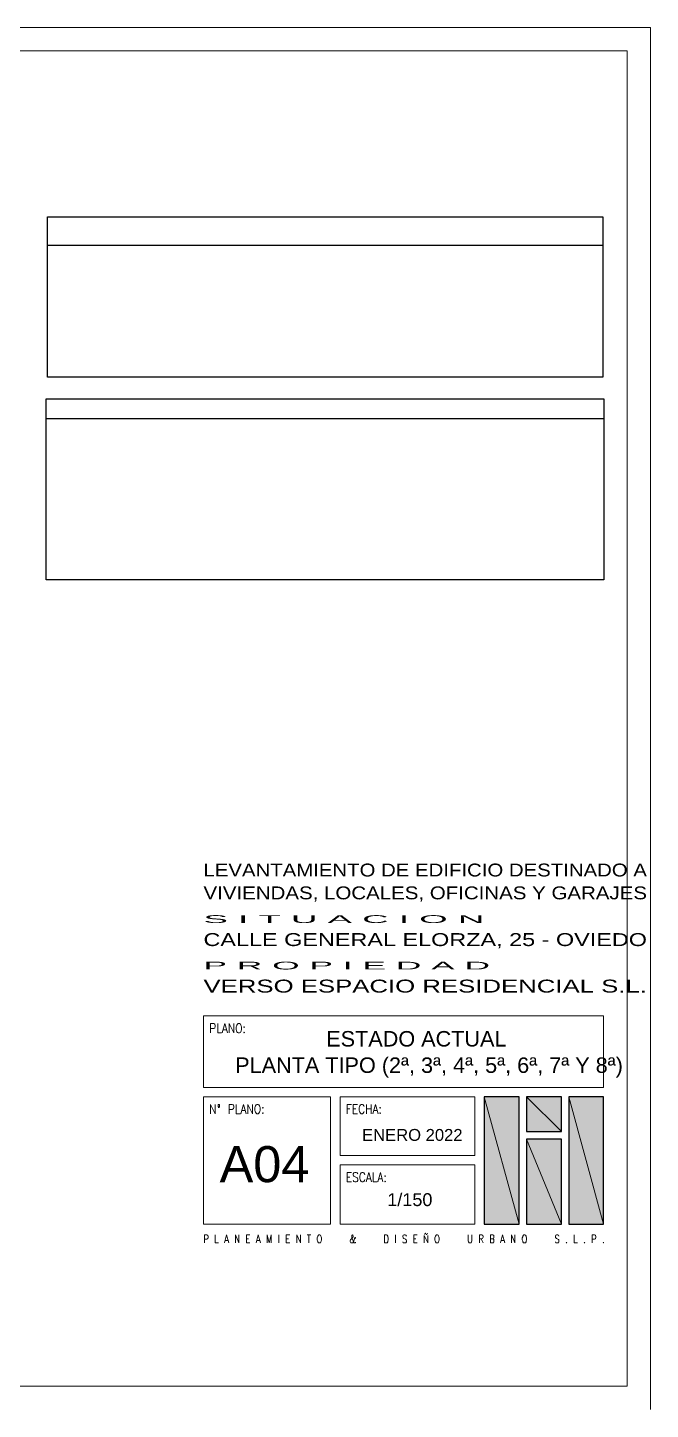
# Model space of a CAD drawing. Header units: millimetres. Extents: x 158 to 1000, y 519 to 900.
# Drawn here: x 618.1 to 751.9, y 601.6 to 898.5 of the extents above; entities that cross this region are included whole.
import ezdxf

# ---------------------------------------------------------------- set-up
doc = ezdxf.new("R2010")
doc.units = ezdxf.units.MM
doc.layers.get('0').update_dxf_attribs({"lineweight": 25})
doc.styles.add('textstyle3', font='Arial.ttf')
doc.styles.add('textstyle4', font='Arial.ttf', dxfattribs={"width": 1.129883})
doc.styles.add('textstyle5', font='Arial.ttf', dxfattribs={"width": 1.135742})
doc.styles.add('textstyle6', font='Arial.ttf', dxfattribs={"width": 3.387695})
doc.styles.add('textstyle7', font='Arial.ttf', dxfattribs={"width": 1.298828})
doc.styles.add('textstyle8', font='Arial.ttf', dxfattribs={"width": 3.267578})
doc.styles.add('textstyle9', font='Arial.ttf', dxfattribs={"width": 1.428711})
picture_1 = doc.add_image_def('image1.png', size_in_pixel=(1887, 67))
picture_2 = doc.add_image_def('image2.png', size_in_pixel=(1887, 546))
picture_3 = doc.add_image_def('image3.png', size_in_pixel=(1879, 447))
picture_4 = doc.add_image_def('image4.png', size_in_pixel=(1879, 96))

msp = doc.modelspace()

# ---------------------------------------------------------------- hatches: boundary and pattern name
at = {"true_color": 0x94b5e0, "transparency": 33554560}
h = msp.add_hatch(color=151, dxfattribs=at)
h.paths.add_polyline_path([(723.73, 668.74), (716.2, 668.74), (723.73, 641.39)], flags=0)
h.paths.add_polyline_path([(716.2, 668.74), (723.73, 641.39), (716.2, 641.39)], flags=0)
at = {"true_color": 0xf7d417, "transparency": 33554560}
h = msp.add_hatch(color=40, dxfattribs=at)
h.paths.add_polyline_path([(732.83, 668.74), (725.3, 668.74), (732.83, 661.25)], flags=0)
h.paths.add_polyline_path([(725.3, 668.74), (732.83, 661.25), (725.3, 661.25)], flags=0)
at = {"true_color": 0x002469, "transparency": 33554560}
h = msp.add_hatch(color=166, dxfattribs=at)
h.paths.add_polyline_path([(741.89, 668.74), (734.4, 668.74), (741.89, 641.39)], flags=0)
h.paths.add_polyline_path([(734.4, 668.74), (741.89, 641.39), (734.4, 641.39)], flags=0)
at = {"true_color": 0x5a5a5a, "transparency": 33554560}
h = msp.add_hatch(color=251, dxfattribs=at)
h.paths.add_polyline_path([(732.83, 659.64), (725.3, 659.64), (732.83, 641.39)], flags=0)
h.paths.add_polyline_path([(725.3, 659.64), (732.83, 641.39), (725.3, 641.39)], flags=0)

# ---------------------------------------------------------------- linework, layer by layer
at = {"color": 8, "lineweight": 0}
for p, q in [((751.92, 898.48), (157.99, 898.48)), ((751.92, 601.56), (751.92, 898.48))]:
    msp.add_line(p, q, dxfattribs=at)
at = {"color": 18, "lineweight": 18, "true_color": 0x000000, "flags": 128}
msp.add_lwpolyline([(182.96, 606.55), (746.93, 606.55), (746.93, 893.49), (182.96, 893.49), (182.96, 606.55)], dxfattribs=at)
at = {"color": 18, "lineweight": 5, "true_color": 0x000000, "flags": 128}
for points in [[(655.91, 686.1), (741.89, 686.1), (741.89, 670.73), (655.91, 670.73), (655.91, 686.1)], [(657.44, 682.46), (657.44, 684.45), (658.11, 684.45), (658.33, 684.36), (658.37, 684.23), (658.45, 684.06), (658.45, 683.77), (658.37, 683.6), (658.33, 683.47), (658.11, 683.39), (657.44, 683.39)], [(658.96, 684.45), (658.96, 682.46), (659.81, 682.46)], [(659.93, 682.46), (660.53, 684.45), (661.08, 682.46)], [(660.19, 683.09), (660.87, 683.09)], [(661.46, 682.46), (661.46, 684.45), (662.43, 682.46), (662.43, 684.45)], [(663.36, 684.45), (663.24, 684.36), (663.11, 684.15), (663.02, 683.98), (662.94, 683.68), (662.94, 683.22), (663.02, 682.92), (663.11, 682.71), (663.24, 682.54), (663.36, 682.46), (663.66, 682.46), (663.83, 682.54), (663.96, 682.71), (664.04, 682.92), (664.08, 683.22), (664.08, 683.68), (664.04, 683.98), (663.96, 684.15), (663.83, 684.36), (663.66, 684.45), (663.36, 684.45)], [(664.68, 683.77), (664.59, 683.68), (664.68, 683.6), (664.72, 683.68), (664.68, 683.77)], [(664.68, 682.63), (664.59, 682.54), (664.68, 682.46), (664.72, 682.54), (664.68, 682.63)], [(655.91, 668.74), (683.22, 668.74), (683.22, 641.39), (655.91, 641.39), (655.91, 668.74)], [(714.21, 668.74), (685.25, 668.74), (685.25, 656.08), (714.21, 656.08), (714.21, 668.74)], [(657.44, 665.1), (657.44, 667.09), (658.45, 665.1), (658.45, 667.09)], [(659.26, 667.09), (659.17, 667.09), (659.09, 667.05), (659.05, 667), (659.05, 666.88), (659.05, 666.75), (659.05, 666.62), (659.09, 666.58), (659.17, 666.54), (659.26, 666.54), (659.3, 666.58), (659.34, 666.62), (659.38, 666.75), (659.38, 666.88), (659.34, 667), (659.3, 667.05), (659.26, 667.09)], [(659.05, 666.41), (659.38, 666.41)], [(661.46, 665.1), (661.46, 667.09), (662.09, 667.09), (662.31, 667), (662.39, 666.92), (662.43, 666.71), (662.43, 666.41), (662.39, 666.24), (662.31, 666.16), (662.09, 666.03), (661.46, 666.03)], [(662.94, 667.09), (662.94, 665.1), (663.83, 665.1)], [(663.96, 665.1), (664.51, 667.09), (665.1, 665.1)], [(664.17, 665.78), (664.89, 665.78)], [(665.44, 665.1), (665.44, 667.09), (666.45, 665.1), (666.45, 667.09)], [(667.39, 667.09), (667.26, 667), (667.09, 666.79), (667, 666.62), (666.96, 666.33), (666.96, 665.86), (667, 665.56), (667.09, 665.4), (667.26, 665.18), (667.39, 665.1), (667.68, 665.1), (667.81, 665.18), (667.94, 665.4), (668.02, 665.56), (668.1, 665.86), (668.1, 666.33), (668.02, 666.62), (667.94, 666.79), (667.81, 667), (667.68, 667.09), (667.39, 667.09)], [(668.66, 666.41), (668.61, 666.33), (668.66, 666.24), (668.74, 666.33), (668.66, 666.41)], [(668.66, 665.27), (668.61, 665.18), (668.66, 665.1), (668.74, 665.18), (668.66, 665.27)], [(686.77, 665.1), (686.77, 667.09), (687.71, 667.09)], [(686.77, 666.16), (687.37, 666.16)], [(688.09, 665.1), (688.09, 667.09), (689.02, 667.09)], [(688.09, 666.16), (688.64, 666.16)], [(690.41, 666.62), (690.37, 666.79), (690.2, 667), (690.08, 667.09), (689.78, 667.09), (689.65, 667), (689.48, 666.79), (689.44, 666.62), (689.36, 666.33), (689.36, 665.86), (689.44, 665.56), (689.48, 665.4), (689.65, 665.18), (689.78, 665.1), (690.08, 665.1), (690.2, 665.18), (690.37, 665.4), (690.41, 665.56)], [(690.92, 667.09), (690.92, 665.1)], [(690.92, 666.16), (691.94, 666.16)], [(691.94, 667.09), (691.94, 665.1)], [(692.28, 665.1), (692.87, 667.09), (693.42, 665.1)], [(692.49, 665.78), (693.21, 665.78)], [(693.84, 666.41), (693.8, 666.33), (693.84, 666.24), (693.93, 666.33), (693.84, 666.41)], [(693.84, 665.27), (693.8, 665.18), (693.84, 665.1), (693.93, 665.18), (693.84, 665.27)], [(688.09, 665.1), (689.02, 665.1)], [(714.21, 654.09), (685.25, 654.09), (685.25, 641.39), (714.21, 641.39), (714.21, 654.09)], [(686.77, 650.45), (686.77, 652.44), (687.71, 652.44)], [(686.77, 651.47), (687.37, 651.47)], [(686.77, 650.45), (687.71, 650.45)], [(689.06, 652.15), (688.93, 652.36), (688.72, 652.44), (688.42, 652.44), (688.21, 652.36), (688.09, 652.15), (688.09, 651.98), (688.13, 651.76), (688.21, 651.68), (688.34, 651.59), (688.81, 651.38), (688.93, 651.3), (689.02, 651.21), (689.06, 651), (689.06, 650.71), (688.93, 650.54), (688.72, 650.45), (688.42, 650.45), (688.21, 650.54), (688.09, 650.71)], [(690.58, 651.98), (690.5, 652.15), (690.37, 652.36), (690.2, 652.44), (689.95, 652.44), (689.78, 652.36), (689.65, 652.15), (689.57, 651.98), (689.48, 651.68), (689.48, 651.21), (689.57, 650.92), (689.65, 650.71), (689.78, 650.54), (689.95, 650.45), (690.2, 650.45), (690.37, 650.54), (690.5, 650.71), (690.58, 650.92)], [(690.84, 650.45), (691.43, 652.44), (691.98, 650.45)], [(691.09, 651.09), (691.77, 651.09)], [(692.36, 652.44), (692.36, 650.45), (693.21, 650.45)], [(693.34, 650.45), (693.93, 652.44), (694.48, 650.45)], [(693.59, 651.09), (694.27, 651.09)], [(694.94, 651.76), (694.86, 651.68), (694.94, 651.59), (694.99, 651.68), (694.94, 651.76)], [(694.94, 650.62), (694.86, 650.54), (694.94, 650.45), (694.99, 650.54), (694.94, 650.62)], [(656.12, 637.33), (656.12, 639.06), (656.63, 639.06), (656.8, 638.98), (656.84, 638.89), (656.89, 638.73), (656.89, 638.47), (656.84, 638.3), (656.8, 638.22), (656.63, 638.13), (656.12, 638.13)], [(658.45, 639.06), (658.45, 637.33), (659.13, 637.33)], [(660.44, 637.33), (660.87, 639.06), (661.33, 637.33)], [(662.77, 637.33), (662.77, 639.06), (663.53, 637.33), (663.53, 639.06)], [(665.18, 637.33), (665.18, 639.06), (665.9, 639.06)], [(667.22, 637.33), (667.68, 639.06), (668.15, 637.33)], [(669.59, 637.33), (669.59, 639.06), (670.01, 637.33), (670.48, 639.06), (670.48, 637.33)], [(672.08, 639.06), (672.08, 637.33)], [(673.69, 637.33), (673.69, 639.06), (674.45, 639.06)], [(675.94, 637.33), (675.94, 639.06), (676.74, 637.33), (676.74, 639.06)], [(678.18, 639.06), (678.94, 639.06)], [(678.56, 639.06), (678.56, 637.33)], [(680.68, 639.06), (680.59, 638.98), (680.47, 638.81), (680.42, 638.64), (680.34, 638.39), (680.34, 637.96), (680.42, 637.71), (680.47, 637.54), (680.59, 637.37), (680.68, 637.33), (680.93, 637.33), (681.02, 637.37), (681.14, 637.54), (681.19, 637.71), (681.27, 637.96), (681.27, 638.39), (681.19, 638.64), (681.14, 638.81), (681.02, 638.98), (680.93, 639.06), (680.68, 639.06)], [(688.55, 638.3), (688.55, 638.39), (688.51, 638.47), (688.47, 638.47), (688.38, 638.39), (688.34, 638.22), (688.21, 637.79), (688.13, 637.54), (688, 637.37), (687.92, 637.33), (687.66, 637.33), (687.58, 637.37), (687.49, 637.46), (687.45, 637.62), (687.45, 637.79), (687.49, 637.96), (687.58, 638.05), (687.96, 638.39), (688, 638.47), (688.04, 638.64), (688.04, 638.81), (688, 638.98), (687.92, 639.06), (687.79, 638.98), (687.75, 638.81), (687.75, 638.64), (687.79, 638.39), (687.92, 638.13), (688.17, 637.54), (688.3, 637.37), (688.38, 637.33), (688.51, 637.33), (688.55, 637.37), (688.55, 637.46)], [(694.82, 637.33), (694.82, 639.06), (695.2, 639.06), (695.37, 638.98), (695.49, 638.81), (695.54, 638.64), (695.62, 638.39), (695.62, 637.96), (695.54, 637.71), (695.49, 637.54), (695.37, 637.37), (695.2, 637.33), (694.82, 637.33)], [(697.19, 639.06), (697.19, 637.33)], [(699.52, 638.81), (699.39, 638.98), (699.22, 639.06), (699.01, 639.06), (698.84, 638.98), (698.71, 638.81), (698.71, 638.64), (698.8, 638.47), (698.84, 638.39), (698.97, 638.3), (699.3, 638.13), (699.39, 638.05), (699.47, 637.96), (699.52, 637.79), (699.52, 637.54), (699.39, 637.37), (699.22, 637.33), (699.01, 637.33), (698.84, 637.37), (698.71, 637.54)], [(701.08, 637.33), (701.08, 639.06), (701.8, 639.06)], [(703.33, 637.33), (703.33, 638.89), (704.09, 637.33), (704.09, 638.89)], [(703.37, 639.15), (703.54, 639.4), (703.58, 639.4), (703.79, 639.15), (703.88, 639.15), (704.05, 639.4)], [(705.99, 639.06), (705.87, 638.98), (705.78, 638.81), (705.7, 638.64), (705.65, 638.39), (705.65, 637.96), (705.7, 637.71), (705.78, 637.54), (705.87, 637.37), (705.99, 637.33), (706.2, 637.33), (706.33, 637.37), (706.42, 637.54), (706.5, 637.71), (706.54, 637.96), (706.54, 638.39), (706.5, 638.64), (706.42, 638.81), (706.33, 638.98), (706.2, 639.06), (705.99, 639.06)], [(712.81, 639.06), (712.81, 637.79), (712.85, 637.54), (712.98, 637.37), (713.15, 637.33), (713.23, 637.33), (713.4, 637.37), (713.53, 637.54), (713.57, 637.79), (713.57, 639.06)], [(715.22, 637.33), (715.22, 639.06), (715.69, 639.06), (715.86, 638.98), (715.94, 638.89), (715.98, 638.73), (715.98, 638.56), (715.94, 638.39), (715.86, 638.3), (715.69, 638.22), (715.22, 638.22)], [(718.06, 638.22), (718.23, 638.13), (718.27, 638.05), (718.31, 637.88), (718.31, 637.62), (718.27, 637.46), (718.23, 637.37), (718.06, 637.33), (717.55, 637.33), (717.55, 639.06), (718.06, 639.06), (718.23, 638.98), (718.27, 638.89), (718.31, 638.73), (718.31, 638.56), (718.27, 638.39), (718.23, 638.3), (718.06, 638.22), (717.55, 638.22)], [(719.71, 637.33), (720.17, 639.06), (720.64, 637.33)], [(722.08, 637.33), (722.08, 639.06), (722.84, 637.33), (722.84, 639.06)], [(724.75, 639.06), (724.66, 638.98), (724.54, 638.81), (724.49, 638.64), (724.41, 638.39), (724.41, 637.96), (724.49, 637.71), (724.54, 637.54), (724.66, 637.37), (724.75, 637.33), (724.96, 637.33), (725.09, 637.37), (725.21, 637.54), (725.25, 637.71), (725.3, 637.96), (725.3, 638.39), (725.25, 638.64), (725.21, 638.81), (725.09, 638.98), (724.96, 639.06), (724.75, 639.06)], [(732.28, 638.81), (732.2, 638.98), (732.03, 639.06), (731.77, 639.06), (731.6, 638.98), (731.52, 638.81), (731.52, 638.64), (731.56, 638.47), (731.6, 638.39), (731.73, 638.3), (732.07, 638.13), (732.2, 638.05), (732.24, 637.96), (732.28, 637.79), (732.28, 637.54), (732.2, 637.37), (732.03, 637.33), (731.77, 637.33), (731.6, 637.37), (731.52, 637.54)], [(735.58, 639.06), (735.58, 637.33), (736.26, 637.33)], [(739.44, 637.33), (739.44, 639.06), (739.94, 639.06), (740.11, 638.98), (740.16, 638.89), (740.24, 638.73), (740.24, 638.47), (740.16, 638.3), (740.11, 638.22), (739.94, 638.13), (739.44, 638.13)], [(660.57, 637.88), (661.16, 637.88)], [(665.18, 638.22), (665.61, 638.22)], [(665.18, 637.33), (665.9, 637.33)], [(667.39, 637.88), (667.98, 637.88)], [(673.69, 638.22), (674.16, 638.22)], [(673.69, 637.33), (674.45, 637.33)], [(701.08, 638.22), (701.51, 638.22)], [(701.08, 637.33), (701.8, 637.33)], [(715.6, 638.22), (715.98, 637.33)], [(719.88, 637.88), (720.47, 637.88)], [(733.89, 637.46), (733.85, 637.37), (733.89, 637.33), (733.98, 637.37), (733.89, 637.46)], [(737.74, 637.46), (737.7, 637.37), (737.74, 637.33), (737.83, 637.37), (737.74, 637.46)], [(741.85, 637.46), (741.76, 637.37), (741.85, 637.33), (741.89, 637.37), (741.85, 637.46)]]:
    msp.add_lwpolyline(points, dxfattribs=at)
at = {"color": 151, "lineweight": 0, "true_color": 0x94b5e0, "flags": 128}
for points in [[(723.73, 668.74), (716.2, 668.74), (723.73, 641.39), (723.73, 668.74)], [(716.2, 668.74), (723.73, 641.39), (716.2, 641.39), (716.2, 668.74)]]:
    msp.add_lwpolyline(points, dxfattribs=at)
at = {"color": 151, "lineweight": 25, "true_color": 0x94b5e0, "flags": 128}
msp.add_lwpolyline([(716.2, 641.39), (723.73, 641.39), (723.73, 668.74), (716.2, 668.74), (716.2, 641.39)], dxfattribs=at)
at = {"color": 40, "lineweight": 0, "true_color": 0xf7d417, "flags": 128}
for points in [[(732.83, 668.74), (725.3, 668.74), (732.83, 661.25), (732.83, 668.74)], [(725.3, 668.74), (732.83, 661.25), (725.3, 661.25), (725.3, 668.74)]]:
    msp.add_lwpolyline(points, dxfattribs=at)
at = {"color": 40, "lineweight": 25, "true_color": 0xf7d417, "flags": 128}
msp.add_lwpolyline([(732.83, 668.74), (725.3, 668.74), (725.3, 661.25), (732.83, 661.25), (732.83, 668.74)], dxfattribs=at)
at = {"color": 166, "lineweight": 0, "true_color": 0x002469, "flags": 128}
for points in [[(741.89, 668.74), (734.4, 668.74), (741.89, 641.39), (741.89, 668.74)], [(734.4, 668.74), (741.89, 641.39), (734.4, 641.39), (734.4, 668.74)]]:
    msp.add_lwpolyline(points, dxfattribs=at)
at = {"color": 166, "lineweight": 25, "true_color": 0x002469, "flags": 128}
msp.add_lwpolyline([(734.4, 641.39), (741.89, 641.39), (741.89, 668.74), (734.4, 668.74), (734.4, 641.39)], dxfattribs=at)
at = {"color": 251, "lineweight": 0, "true_color": 0x5a5a5a, "flags": 128}
for points in [[(732.83, 659.64), (725.3, 659.64), (732.83, 641.39), (732.83, 659.64)], [(725.3, 659.64), (732.83, 641.39), (725.3, 641.39), (725.3, 659.64)]]:
    msp.add_lwpolyline(points, dxfattribs=at)
at = {"color": 251, "lineweight": 25, "true_color": 0x5a5a5a, "flags": 128}
msp.add_lwpolyline([(725.3, 641.39), (732.83, 641.39), (732.83, 659.64), (725.3, 659.64), (725.3, 641.39)], dxfattribs=at)

# ---------------------------------------------------------------- texts
at = {"color": 18, "true_color": 0x000000}
for s, style, width, p in [('LEVANTAMIENTO DE EDIFICIO DESTINADO A', 'textstyle4', 1.129883, (655.91, 716.07)), ('VIVIENDAS, LOCALES, OFICINAS Y GARAJES', 'textstyle5', 1.135742, (655.91, 711.16)), ('CALLE GENERAL ELORZA, 25 - OVIEDO', 'textstyle7', 1.298828, (655.91, 701.12)), ('VERSO ESPACIO RESIDENCIAL S.L.', 'textstyle9', 1.428711, (655.91, 691.13))]:
    msp.add_text(s, height=2.7715, dxfattribs=dict(at, style=style, width=width)).set_placement(p)
at = {"color": 252}
for s, style, width, p in [('S I T U A C I O N ', 'textstyle6', 3.387695, (655.91, 706.08)), ('P R O P I E D A D ', 'textstyle8', 3.267578, (655.91, 696.09))]:
    msp.add_text(s, height=1.6629, dxfattribs=dict(at, style=style, width=width)).set_placement(p)
at = {"color": 18, "true_color": 0x000000, "style": 'textstyle3'}
for s, height, p in [('ESTADO ACTUAL', 3.3258, (682.29, 679.53)), ('PLANTA TIPO (2ª, 3ª, 4ª, 5ª, 6ª, 7ª Y 8ª)', 3.3258, (662.73, 673.86)), ('ENERO 2022', 2.55, (689.99, 659.26)), ('1/150', 2.772, (695.41, 645.24))]:
    msp.add_text(s, height=height, dxfattribs=at).set_placement(p)
at = {"color": 151, "true_color": 0x94b5e0, "style": 'textstyle3'}
msp.add_text('A04', height=7.76, dxfattribs=at).set_placement((659.38, 650.37))

# ---------------------------------------------------------------- pictures from other files: only their frames are drawn
image = msp.add_image(picture_4, insert=(622.38, 851.7), size_in_units=(119.34, 6.1))
image.dxf.flags = 7
image = msp.add_image(picture_3, insert=(622.38, 823.34), size_in_units=(119.34, 28.41))
image.dxf.flags = 7
image = msp.add_image(picture_1, insert=(622.09, 814.45), size_in_units=(119.85, 4.28))
image.dxf.flags = 7
image = msp.add_image(picture_2, insert=(622.09, 779.82), size_in_units=(119.85, 34.67))
image.dxf.flags = 7

doc.saveas('drawing.dxf')
